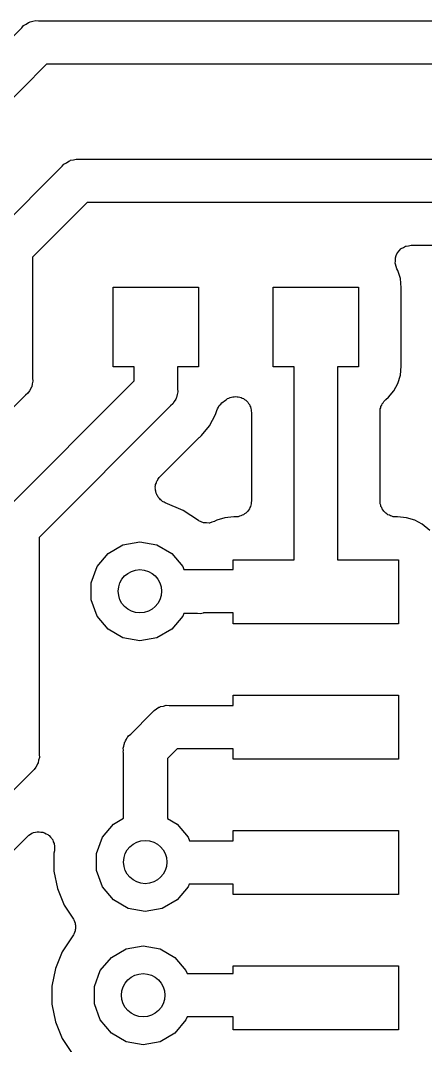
# Model space of a CAD drawing. Extents: x 91 to 190.2, y -113.9 to -59.9.
# Drawn here: x 167 to 170.8, y -91.88 to -82.26 of the extents above; entities that cross this region are included whole.
import ezdxf

# ---------------------------------------------------------------- set-up
doc = ezdxf.new("R2010")
doc.units = 0
doc.header["$MEASUREMENT"] = 0
doc.layers.add('BLACK', color=7, linetype='CONTINUOUS')

msp = doc.modelspace()

# ---------------------------------------------------------------- linework, layer by layer
at = {"layer": 'BLACK', "linetype": 'CONTINUOUS'}
for p, q in [((167.01, -82.3326), (167.027, -82.3119)), ((167.027, -82.3119), (167.051, -82.2985)), ((167.051, -82.2985), (167.073, -82.283)), ((167.073, -82.283), (167.082, -82.2806)), ((167.082, -82.2806), (167.089, -82.2761)), ((167.089, -82.2761), (167.116, -82.2714)), ((167.116, -82.2714), (167.142, -82.2645)), ((167.142, -82.2645), (167.169, -82.2668)), ((167.169, -82.2668), (172.344, -82.2668)), ((165.083, -84.26), (167.01, -82.3326)), ((167.244, -82.6732), (165.423, -84.4942)), ((172.351, -82.6732), (167.244, -82.6732)), ((167.469, -83.5761), (167.496, -83.5714)), ((167.496, -83.5714), (167.522, -83.5645)), ((167.522, -83.5645), (167.549, -83.5668)), ((167.549, -83.5668), (172.765, -83.5668)), ((166.773, -84.25), (167.39, -83.6326)), ((167.39, -83.6326), (167.407, -83.6119)), ((167.407, -83.6119), (167.431, -83.5985)), ((167.431, -83.5985), (167.453, -83.583)), ((167.453, -83.583), (167.462, -83.5806)), ((167.462, -83.5806), (167.469, -83.5761)), ((167.624, -83.9732), (167.113, -84.4842)), ((172.689, -83.9732), (167.624, -83.9732)), ((170.537, -84.444), (170.553, -84.4264)), ((170.553, -84.4264), (170.568, -84.4083)), ((170.568, -84.4083), (170.57, -84.407)), ((170.57, -84.407), (170.572, -84.4052)), ((170.572, -84.4052), (170.593, -84.3941)), ((170.593, -84.3941), (170.613, -84.3822)), ((170.613, -84.3822), (170.616, -84.3818)), ((170.616, -84.3818), (170.618, -84.3806)), ((170.618, -84.3806), (170.641, -84.3773)), ((170.641, -84.3773), (170.664, -84.3732)), ((170.664, -84.3732), (172.462, -84.3732)), ((167.113, -84.4842), (167.113, -85.6211)), ((170.516, -84.5444), (170.517, -84.5208)), ((170.517, -84.4972), (170.518, -84.4948)), ((170.517, -84.5208), (170.517, -84.4972)), ((170.518, -84.4923), (170.526, -84.4704)), ((170.518, -84.4948), (170.518, -84.4923)), ((170.526, -84.4704), (170.534, -84.4482)), ((170.534, -84.4482), (170.536, -84.4463)), ((170.536, -84.4463), (170.537, -84.444)), ((170.517, -84.5468), (170.516, -84.5444)), ((170.517, -84.5492), (170.517, -84.5468)), ((170.525, -84.5715), (170.517, -84.5492)), ((170.532, -84.5939), (170.525, -84.5715)), ((170.541, -84.6112), (170.532, -84.5939)), ((170.564, -84.6866), (170.541, -84.6112)), ((170.573, -84.7724), (170.564, -84.6866)), ((167.87, -85.515), (167.87, -84.765)), ((167.87, -84.765), (168.67, -84.765)), ((168.67, -84.765), (168.67, -85.515)), ((169.37, -85.515), (169.37, -84.765)), ((169.37, -84.765), (170.17, -84.765)), ((170.17, -84.765), (170.17, -85.515)), ((170.573, -85.5076), (170.573, -84.7724)), ((168.067, -85.515), (167.87, -85.515)), ((168.067, -85.6458), (168.067, -85.515)), ((168.67, -85.515), (168.473, -85.515)), ((168.473, -85.515), (168.473, -85.7211)), ((169.567, -85.515), (169.37, -85.515)), ((169.567, -87.325), (169.567, -85.515)), ((170.17, -85.515), (169.973, -85.515)), ((169.973, -85.515), (169.973, -87.325)), ((170.564, -85.5934), (170.573, -85.5076)), ((166.833, -86.88), (168.067, -85.6458)), ((167.109, -85.674), (167.104, -85.7006)), ((167.116, -85.648), (167.109, -85.674)), ((167.113, -85.6211), (167.116, -85.648)), ((170.504, -85.7383), (170.541, -85.6688)), ((170.541, -85.6688), (170.564, -85.5934)), ((167.047, -85.78), (166.263, -86.5642)), ((167.068, -85.7626), (167.047, -85.78)), ((167.082, -85.7393), (167.068, -85.7626)), ((167.097, -85.7172), (167.082, -85.7393)), ((167.099, -85.7084), (167.097, -85.7172)), ((167.104, -85.7006), (167.099, -85.7084)), ((168.469, -85.774), (168.464, -85.8006)), ((168.476, -85.748), (168.469, -85.774)), ((168.473, -85.7211), (168.476, -85.748)), ((170.454, -85.7992), (170.504, -85.7383)), ((168.407, -85.8799), (167.173, -87.1142)), ((168.428, -85.8626), (168.407, -85.8799)), ((168.442, -85.8393), (168.428, -85.8626)), ((168.457, -85.8172), (168.442, -85.8393)), ((168.459, -85.8084), (168.457, -85.8172)), ((168.464, -85.8006), (168.459, -85.8084)), ((168.861, -85.8854), (168.865, -85.8781)), ((168.865, -85.8781), (168.878, -85.8658)), ((168.878, -85.8658), (168.89, -85.8521)), ((168.89, -85.8521), (168.922, -85.8259)), ((168.922, -85.8259), (168.932, -85.8199)), ((168.932, -85.8199), (168.942, -85.812)), ((168.942, -85.812), (168.955, -85.8072)), ((168.955, -85.8072), (168.967, -85.8004)), ((168.967, -85.8004), (168.979, -85.7984)), ((168.979, -85.7984), (168.991, -85.7942)), ((168.991, -85.7942), (169.005, -85.7942)), ((169.005, -85.7942), (169.018, -85.7919)), ((169.018, -85.7919), (169.031, -85.7942)), ((169.031, -85.7942), (169.043, -85.7942)), ((169.043, -85.7942), (169.056, -85.7989)), ((169.056, -85.7989), (169.07, -85.8015)), ((169.07, -85.8015), (169.08, -85.8078)), ((169.08, -85.8078), (169.092, -85.812)), ((169.092, -85.812), (169.102, -85.8209)), ((169.102, -85.8209), (169.114, -85.828)), ((169.114, -85.828), (169.122, -85.8376)), ((169.122, -85.8376), (169.132, -85.8455)), ((169.132, -85.8455), (169.139, -85.8575)), ((169.139, -85.8575), (169.148, -85.8683)), ((169.148, -85.8683), (169.152, -85.8799)), ((169.152, -85.8799), (169.158, -85.8906)), ((170.382, -85.8853), (170.389, -85.8733)), ((170.389, -85.8733), (170.394, -85.8602)), ((170.394, -85.8602), (170.402, -85.8509)), ((170.402, -85.8509), (170.408, -85.8402)), ((170.408, -85.8402), (170.419, -85.8313)), ((170.419, -85.8313), (170.428, -85.8207)), ((170.428, -85.8207), (170.454, -85.7992)), ((168.774, -86.0667), (168.83, -85.962)), ((168.83, -85.962), (168.841, -85.9246)), ((168.841, -85.9246), (168.849, -85.9085)), ((168.849, -85.9085), (168.856, -85.8917)), ((168.856, -85.8917), (168.861, -85.8854)), ((169.158, -85.8906), (169.16, -85.9043)), ((169.16, -85.9043), (169.165, -85.9175)), ((169.165, -85.9175), (169.165, -85.9298)), ((169.165, -85.9298), (169.167, -85.9419)), ((169.167, -85.9419), (169.167, -86.7723)), ((170.373, -85.9366), (170.376, -85.9229)), ((170.373, -86.7723), (170.373, -85.9366)), ((170.376, -85.909), (170.38, -85.8975)), ((170.376, -85.9229), (170.376, -85.909)), ((170.38, -85.8975), (170.382, -85.8853)), ((168.699, -86.1586), (168.774, -86.0667)), ((168.681, -86.1728), (168.699, -86.1586)), ((168.308, -86.5454), (168.67, -86.1827)), ((168.67, -86.1827), (168.676, -86.1784)), ((168.676, -86.1784), (168.681, -86.1728)), ((168.294, -86.563), (168.3, -86.5532)), ((168.3, -86.5532), (168.305, -86.5498)), ((168.305, -86.5498), (168.308, -86.5454)), ((168.264, -86.6384), (168.267, -86.6285)), ((168.265, -86.6437), (168.264, -86.6384)), ((168.264, -86.649), (168.265, -86.6437)), ((168.266, -86.6604), (168.264, -86.649)), ((168.267, -86.619), (168.271, -86.6092)), ((168.267, -86.6285), (168.267, -86.619)), ((168.271, -86.6092), (168.274, -86.5978)), ((168.274, -86.5978), (168.276, -86.5933)), ((168.276, -86.5933), (168.278, -86.5881)), ((168.278, -86.5881), (168.284, -86.5797)), ((168.284, -86.5797), (168.287, -86.5709)), ((168.287, -86.5709), (168.294, -86.563)), ((168.265, -86.6711), (168.266, -86.6604)), ((168.268, -86.6801), (168.265, -86.6711)), ((168.269, -86.6903), (168.268, -86.6801)), ((168.271, -86.6952), (168.269, -86.6903)), ((168.272, -86.7004), (168.271, -86.6952)), ((168.278, -86.7105), (168.272, -86.7004)), ((168.281, -86.7208), (168.278, -86.7105)), ((168.287, -86.7283), (168.281, -86.7208)), ((168.291, -86.7375), (168.287, -86.7283)), ((168.295, -86.7413), (168.291, -86.7375)), ((168.297, -86.746), (168.295, -86.7413)), ((168.306, -86.7535), (168.297, -86.746)), ((168.312, -86.7621), (168.306, -86.7535)), ((168.321, -86.7673), (168.312, -86.7621)), ((168.328, -86.7744), (168.321, -86.7673)), ((168.333, -86.7766), (168.328, -86.7744)), ((168.337, -86.7801), (168.333, -86.7766)), ((168.347, -86.7842), (168.337, -86.7801)), ((168.356, -86.7901), (168.347, -86.7842)), ((168.526, -86.8604), (168.356, -86.7901)), ((169.151, -86.835), (169.147, -86.8473)), ((169.158, -86.8236), (169.151, -86.835)), ((169.16, -86.8107), (169.158, -86.8236)), ((169.165, -86.7984), (169.16, -86.8107)), ((169.167, -86.7723), (169.165, -86.7853)), ((169.165, -86.7853), (169.165, -86.7984)), ((170.375, -86.7853), (170.373, -86.7723)), ((170.375, -86.7984), (170.375, -86.7853)), ((170.38, -86.8107), (170.375, -86.7984)), ((170.382, -86.8236), (170.38, -86.8107)), ((170.389, -86.835), (170.382, -86.8236)), ((170.393, -86.8473), (170.389, -86.835)), ((168.669, -86.9558), (168.526, -86.8604)), ((168.917, -86.9308), (168.841, -86.9537)), ((169.002, -86.9223), (168.917, -86.9308)), ((169.017, -86.9223), (169.002, -86.9223)), ((169.03, -86.9201), (169.017, -86.9223)), ((169.043, -86.9201), (169.03, -86.9201)), ((169.055, -86.9156), (169.043, -86.9201)), ((169.068, -86.9133), (169.055, -86.9156)), ((169.079, -86.9067), (169.068, -86.9133)), ((169.092, -86.9022), (169.079, -86.9067)), ((169.102, -86.8938), (169.092, -86.9022)), ((169.113, -86.8872), (169.102, -86.8938)), ((169.122, -86.8772), (169.113, -86.8872)), ((169.132, -86.8688), (169.122, -86.8772)), ((169.138, -86.8574), (169.132, -86.8688)), ((169.147, -86.8473), (169.138, -86.8574)), ((170.402, -86.8574), (170.393, -86.8473)), ((170.408, -86.8688), (170.402, -86.8574)), ((170.418, -86.8772), (170.408, -86.8688)), ((170.427, -86.8872), (170.418, -86.8772)), ((170.438, -86.8938), (170.427, -86.8872)), ((170.448, -86.9022), (170.438, -86.8938)), ((170.461, -86.9067), (170.448, -86.9022)), ((170.472, -86.9133), (170.461, -86.9067)), ((170.485, -86.9156), (170.472, -86.9133)), ((170.497, -86.9201), (170.485, -86.9156)), ((170.51, -86.9201), (170.497, -86.9201)), ((170.523, -86.9223), (170.51, -86.9201)), ((170.538, -86.9223), (170.523, -86.9223)), ((170.623, -86.9308), (170.538, -86.9223)), ((170.699, -86.9537), (170.623, -86.9308)), ((168.671, -86.9568), (168.669, -86.9558)), ((168.673, -86.9585), (168.671, -86.9568)), ((168.695, -86.9673), (168.673, -86.9585)), ((168.717, -86.9768), (168.695, -86.9673)), ((168.719, -86.977), (168.717, -86.9768)), ((168.721, -86.9779), (168.719, -86.977)), ((168.745, -86.9787), (168.721, -86.9779)), ((168.769, -86.9802), (168.745, -86.9787)), ((168.771, -86.9795), (168.769, -86.9802)), ((168.773, -86.9796), (168.771, -86.9795)), ((168.796, -86.9723), (168.773, -86.9796)), ((168.819, -86.9656), (168.796, -86.9723)), ((168.821, -86.9642), (168.819, -86.9656)), ((168.823, -86.9634), (168.821, -86.9642)), ((168.841, -86.9537), (168.823, -86.9634)), ((170.768, -86.9908), (170.699, -86.9537)), ((170.841, -87.0502), (170.768, -86.9908)), ((167.173, -87.1142), (167.173, -89.1511)), ((167.822, -87.2644), (167.961, -87.1837)), ((167.961, -87.1837), (168.12, -87.1557)), ((168.12, -87.1557), (168.279, -87.1837)), ((168.279, -87.1837), (168.418, -87.2644)), ((167.718, -87.3879), (167.822, -87.2644)), ((168.418, -87.2644), (168.522, -87.3879)), ((167.663, -87.5394), (167.718, -87.3879)), ((168.522, -87.3879), (168.533, -87.4168)), ((168.533, -87.4168), (168.648, -87.4168)), ((168.648, -87.4168), (168.657, -87.4145)), ((168.657, -87.4145), (168.684, -87.4168)), ((168.684, -87.4168), (168.995, -87.4168)), ((168.995, -87.4168), (168.995, -87.325)), ((168.995, -87.325), (169.567, -87.325)), ((169.973, -87.325), (170.545, -87.325)), ((170.545, -87.325), (170.545, -87.925)), ((167.663, -87.7006), (167.663, -87.5394)), ((167.718, -87.8521), (167.663, -87.7006)), ((167.822, -87.9756), (167.718, -87.8521)), ((168.522, -87.8521), (168.418, -87.9756)), ((168.531, -87.8269), (168.522, -87.8521)), ((168.66, -87.8281), (168.531, -87.8269)), ((168.688, -87.8305), (168.66, -87.8281)), ((168.713, -87.8238), (168.688, -87.8305)), ((168.717, -87.8232), (168.713, -87.8238)), ((168.995, -87.8232), (168.717, -87.8232)), ((168.995, -87.925), (168.995, -87.8232)), ((167.961, -88.0563), (167.822, -87.9756)), ((168.418, -87.9756), (168.279, -88.0563)), ((170.545, -87.925), (168.995, -87.925)), ((168.12, -88.0843), (167.961, -88.0563)), ((168.279, -88.0563), (168.12, -88.0843)), ((168.995, -88.6918), (168.995, -88.595)), ((168.995, -88.595), (170.545, -88.595)), ((170.545, -88.595), (170.545, -89.195)), ((168.033, -88.96), (168.235, -88.7576)), ((168.235, -88.7576), (168.252, -88.7369)), ((168.252, -88.7369), (168.276, -88.7235)), ((168.276, -88.7235), (168.298, -88.708)), ((168.298, -88.708), (168.307, -88.7056)), ((168.307, -88.7056), (168.314, -88.7011)), ((168.314, -88.7011), (168.341, -88.6964)), ((168.341, -88.6964), (168.367, -88.6895)), ((168.367, -88.6895), (168.394, -88.6918)), ((168.394, -88.6918), (168.995, -88.6918)), ((167.971, -89.0566), (167.975, -89.0484)), ((167.975, -89.0484), (167.976, -89.0394)), ((167.976, -89.0394), (167.981, -89.0316)), ((167.981, -89.0316), (167.983, -89.0228)), ((167.983, -89.0228), (167.993, -89.008)), ((167.993, -89.008), (168.001, -88.9917)), ((168.001, -88.9917), (168.007, -88.9852)), ((168.007, -88.9852), (168.012, -88.9774)), ((168.012, -88.9774), (168.033, -88.96)), ((167.964, -89.092), (167.969, -89.0746)), ((167.966, -89.11), (167.964, -89.092)), ((167.964, -89.128), (167.966, -89.11)), ((167.967, -89.1367), (167.964, -89.128)), ((167.967, -89.7494), (167.967, -89.1367)), ((167.969, -89.0746), (167.971, -89.0566)), ((168.469, -89.0982), (168.378, -89.1892)), ((168.995, -89.0982), (168.469, -89.0982)), ((168.995, -89.195), (168.995, -89.0982)), ((167.159, -89.2384), (167.157, -89.2472)), ((167.164, -89.2306), (167.159, -89.2384)), ((167.169, -89.204), (167.164, -89.2306)), ((167.176, -89.178), (167.169, -89.204)), ((167.173, -89.1511), (167.176, -89.178)), ((168.378, -89.1892), (168.378, -89.7523)), ((170.545, -89.195), (168.995, -89.195)), ((167.107, -89.31), (166.115, -90.3024)), ((167.128, -89.2926), (167.107, -89.31)), ((167.142, -89.2693), (167.128, -89.2926)), ((167.157, -89.2472), (167.142, -89.2693)), ((167.768, -89.9279), (167.872, -89.8044)), ((167.872, -89.8044), (167.967, -89.7494)), ((168.378, -89.7523), (168.468, -89.8044)), ((168.468, -89.8044), (168.572, -89.9279)), ((166.418, -90.5654), (167.064, -89.9193)), ((167.064, -89.9193), (167.071, -89.9145)), ((167.071, -89.9145), (167.076, -89.9083)), ((167.076, -89.9083), (167.092, -89.8997)), ((167.092, -89.8997), (167.106, -89.8894)), ((167.106, -89.8894), (167.114, -89.8872)), ((167.114, -89.8872), (167.122, -89.8833)), ((167.122, -89.8833), (167.139, -89.8806)), ((167.139, -89.8806), (167.157, -89.8759)), ((167.157, -89.8759), (167.165, -89.8766)), ((167.165, -89.8766), (167.173, -89.8754)), ((167.173, -89.8754), (167.191, -89.8789)), ((167.191, -89.8789), (167.209, -89.8804)), ((167.209, -89.8804), (167.216, -89.8839)), ((167.216, -89.8839), (167.224, -89.8855)), ((167.224, -89.8855), (167.24, -89.8949)), ((167.24, -89.8949), (167.256, -89.9025)), ((167.256, -89.9025), (167.262, -89.9083)), ((167.262, -89.9083), (167.269, -89.9126)), ((167.269, -89.9126), (167.28, -89.9266)), ((168.995, -89.9618), (168.995, -89.865)), ((168.995, -89.865), (170.545, -89.865)), ((170.545, -89.865), (170.545, -90.465)), ((167.28, -89.9266), (167.293, -89.9393)), ((167.293, -89.9393), (167.296, -89.9468)), ((167.296, -89.9468), (167.301, -89.9532)), ((167.301, -89.9532), (167.307, -89.9702)), ((167.307, -89.9702), (167.315, -89.9865)), ((167.315, -89.9865), (167.315, -89.9947)), ((167.315, -89.9947), (167.318, -90.0025)), ((167.318, -90.0025), (167.318, -90.0205)), ((167.713, -90.0794), (167.768, -89.9279)), ((168.572, -89.9279), (168.584, -89.9618)), ((168.584, -89.9618), (168.995, -89.9618)), ((167.317, -90.0546), (167.313, -90.0756)), ((167.313, -90.0756), (167.313, -90.2444)), ((167.319, -90.0384), (167.317, -90.0464)), ((167.317, -90.0464), (167.317, -90.0546)), ((167.318, -90.0205), (167.319, -90.0384)), ((167.713, -90.2406), (167.713, -90.0794)), ((167.313, -90.2444), (167.346, -90.41)), ((167.768, -90.3921), (167.713, -90.2406)), ((167.872, -90.5156), (167.768, -90.3921)), ((168.572, -90.3921), (168.468, -90.5156)), ((168.581, -90.3682), (168.572, -90.3921)), ((168.995, -90.3682), (168.581, -90.3682)), ((168.995, -90.465), (168.995, -90.3682)), ((167.346, -90.41), (167.41, -90.566)), ((170.545, -90.465), (168.995, -90.465)), ((167.41, -90.566), (167.491, -90.6867)), ((168.011, -90.5963), (167.872, -90.5156)), ((168.468, -90.5156), (168.329, -90.5963)), ((167.491, -90.6867), (167.495, -90.6957)), ((168.17, -90.6243), (168.011, -90.5963)), ((168.329, -90.5963), (168.17, -90.6243)), ((167.495, -90.6957), (167.501, -90.7037)), ((167.501, -90.7037), (167.505, -90.7194)), ((167.505, -90.7194), (167.512, -90.7344)), ((167.512, -90.7344), (167.513, -90.7442)), ((167.513, -90.7442), (167.515, -90.7537)), ((167.515, -90.7537), (167.514, -90.77)), ((167.514, -90.77), (167.515, -90.7864)), ((167.491, -90.8534), (167.39, -91.004)), ((167.495, -90.8443), (167.491, -90.8534)), ((167.501, -90.8364), (167.495, -90.8443)), ((167.505, -90.8207), (167.501, -90.8364)), ((167.512, -90.8057), (167.505, -90.8207)), ((167.513, -90.7958), (167.512, -90.8057)), ((167.515, -90.7864), (167.513, -90.7958)), ((167.852, -91.0544), (167.991, -90.9737)), ((167.991, -90.9737), (168.15, -90.9457)), ((168.15, -90.9457), (168.309, -90.9737)), ((168.309, -90.9737), (168.448, -91.0544)), ((167.39, -91.004), (167.326, -91.16)), ((167.748, -91.1779), (167.852, -91.0544)), ((168.448, -91.0544), (168.552, -91.1779)), ((167.326, -91.16), (167.293, -91.3256)), ((168.995, -91.2068), (168.995, -91.135)), ((168.995, -91.135), (170.545, -91.135)), ((170.545, -91.135), (170.545, -91.735)), ((167.693, -91.3294), (167.748, -91.1779)), ((168.552, -91.1779), (168.563, -91.2068)), ((168.563, -91.2068), (168.995, -91.2068)), ((167.293, -91.3256), (167.293, -91.4944)), ((167.693, -91.4906), (167.693, -91.3294)), ((167.293, -91.4944), (167.326, -91.66)), ((167.748, -91.6421), (167.693, -91.4906)), ((167.852, -91.7656), (167.748, -91.6421)), ((168.552, -91.6421), (168.448, -91.7656)), ((168.563, -91.6132), (168.552, -91.6421)), ((168.995, -91.6132), (168.563, -91.6132)), ((168.995, -91.735), (168.995, -91.6132)), ((167.326, -91.66), (167.39, -91.816)), ((170.545, -91.735), (168.995, -91.735)), ((167.39, -91.816), (167.484, -91.9564)), ((167.991, -91.8463), (167.852, -91.7656)), ((168.448, -91.7656), (168.309, -91.8463)), ((168.15, -91.8743), (167.991, -91.8463)), ((168.309, -91.8463), (168.15, -91.8743))]:
    msp.add_line(p, q, dxfattribs=at)
at = {"layer": 'BLACK'}
for centre in [(168.12, -87.62), (168.17, -90.16), (168.15, -91.41)]:
    msp.add_circle(centre, 0.2032, dxfattribs=at)

doc.saveas('drawing.dxf')
